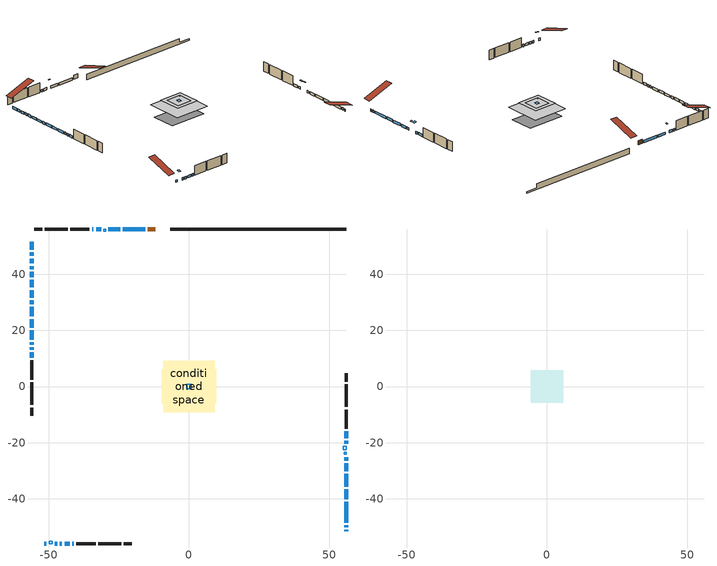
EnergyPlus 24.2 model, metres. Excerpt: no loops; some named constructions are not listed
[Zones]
conditioned space
 floor outside (Floor1 construction): -1.3,-1.3 -1.3,1.3 1.3,1.3 1.3,-1.3 z1.22
 floor outside (Floor2 construction): -0.84,-0.84 -0.84,0.84 0.84,0.84 0.84,-0.84 z1.22
 floor adiabatic (AdiabaticFloorConstruction): -9.15,-9.15 -9.15,9.15 9.15,9.15 9.15,-9.15 z3.66
 floor foundation (Slab1 construction): -9.63,-6.07 -9.63,6.07 9.63,6.07 9.63,-6.07 z-1.52
 wall outside (AdiabaticWallConstruction 1): -12.11,56.14 -14.73,56.14 z1.22:3.25
 wall outside (AdiabaticWallConstruction): 56.14,-51.61 56.14,-51.11 / -56.14,51.61 -56.14,48.8 / -56.14,47.87 -56.14,46.52 / -56.14,45.59 -56.14,43.87 / -56.14,42.94 -56.14,41.78 / 56.14,-50.18 56.14,-49.42 / 56.14,-48.49 56.14,-41.15 / 56.14,-40.22 56.14,-36.7 / 56.14,-35.77 56.14,-31.05 / 56.14,-30.12 56.14,-27.35 / -15.66,56.14 -23.57,56.14 / -24.5,56.14 -28.7,56.14 / -51.61,-56.14 -50.81,-56.14 / -56.14,40.85 -56.14,38.92 / -56.14,37.99 -56.14,35.32 / -56.14,34.39 -56.14,31.63 / -56.14,30.71 -56.14,29.4 / -56.14,28.48 -56.14,24.98 / 56.14,-26.42 56.14,-25.15 / -56.14,24.05 -56.14,21.01 / 56.14,-20.33 56.14,-19.33 / -47.88,-56.14 -47.02,-56.14 / -46.09,-56.14 -45.29,-56.14 / -56.14,20.08 -56.14,16.64 / -56.14,15.71 -56.14,14.85 / -56.14,13.92 -56.14,13.08 / -56.14,12.15 -56.14,10.22 / 56.14,-18.4 56.14,-15.96 / -31.31,56.14 -33.13,56.14 / -34.05,56.14 -34.56,56.14 / -44.36,-56.14 -42.46,-56.14 / -41.53,-56.14 -41.03,-56.14 z1.22:2.44
 wall outside (Wall1 construction): -35.48,56.14 -42.32,56.14 / -40.1,-56.14 -33.26,-56.14 / -56.14,9.3 -56.14,2.46 / 56.14,-15.04 56.14,-8.2 z1.22:6.1
 wall outside (Wall2 construction): -43.25,56.14 -51.35,56.14 / -32.33,-56.14 -24.23,-56.14 / -56.14,1.53 -56.14,-6.57 / 56.14,-7.27 56.14,0.83 z1.22:6.1
 wall outside (Wall3 construction): -52.28,56.14 -55.21,56.14 / -23.3,-56.14 -20.38,-56.14 / -56.14,-7.5 -56.14,-10.43 / 56.14,1.76 56.14,4.69 z1.22:6.1
 wall foundation (FoundationWall1 construction): -6.65,56.14,-1.52 -6.65,56.14,1.22 49.86,56.14,1.22 49.86,56.14,-0.67 56.14,56.14,-0.67 56.14,56.14,-1.52
 window (WindowConstruction): 56.14,-51.61 56.14,-51.11 z1.22:2.44
 window (WindowConstruction 8): -56.14,51.61 -56.14,48.8 z1.22:2.44
 window (WindowConstruction 9): -56.14,47.87 -56.14,46.52 z1.22:2.44
 window (WindowConstruction 10): -56.14,45.59 -56.14,43.87 z1.22:2.44
 window (WindowConstruction 11): -56.14,42.94 -56.14,41.78 z1.22:2.44
 window (WindowConstruction 24): 56.14,-50.18 56.14,-49.42 z1.22:2.44
 window (WindowConstruction 12): 56.14,-48.49 56.14,-41.15 z1.22:2.44
 window (WindowConstruction 13): 56.14,-40.22 56.14,-36.7 z1.22:2.44
 window (WindowConstruction 14): 56.14,-35.77 56.14,-31.05 z1.22:2.44
 window (WindowConstruction 1): 56.14,-30.12 56.14,-27.35 z1.22:2.44
 window (WindowConstruction 15): -15.66,56.14 -23.57,56.14 z1.22:2.44
 window (WindowConstruction 16): -24.5,56.14 -28.7,56.14 z1.22:2.44
 window (WindowConstruction 17): -51.61,-56.14 -50.81,-56.14 z1.22:2.44
 window (WindowConstruction 18): -56.14,40.85 -56.14,38.92 z1.22:2.44
 window (WindowConstruction 19): -56.14,37.99 -56.14,35.32 z1.22:2.44
 window (WindowConstruction 20): -56.14,34.39 -56.14,31.63 z1.22:2.44
 window (WindowConstruction 21): -56.14,30.71 -56.14,29.4 z1.22:2.44
 window (WindowConstruction 22): -56.14,28.48 -56.14,24.98 z1.22:2.44
 window (WindowConstruction 2): 56.14,-26.42 56.14,-25.15 z1.22:2.44
 window (WindowConstruction 23): -56.14,24.05 -56.14,21.01 z1.22:2.44
 window (WindowConstruction 25): 56.14,-20.33 56.14,-19.33 z1.22:2.44
 window (WindowConstruction 26): -47.88,-56.14 -47.02,-56.14 z1.22:2.44
 window (WindowConstruction 27): -46.09,-56.14 -45.29,-56.14 z1.22:2.44
 window (WindowConstruction 28): -56.14,20.08 -56.14,16.64 z1.22:2.44
 window (WindowConstruction 29): -56.14,15.71 -56.14,14.85 z1.22:2.44
 window (WindowConstruction 30): -56.14,13.92 -56.14,13.08 z1.22:2.44
 window (WindowConstruction 31): -56.14,12.15 -56.14,10.23 z1.22:2.44
 window (WindowConstruction 3): 56.14,-18.4 56.14,-15.96 z1.22:2.44
 window (WindowConstruction 4): -31.32,56.14 -33.12,56.14 z1.22:2.44
 window (WindowConstruction 5): -34.05,56.14 -34.55,56.14 z1.22:2.44
 window (WindowConstruction 6): -44.36,-56.14 -42.46,-56.14 z1.22:2.44
 window (WindowConstruction 7): -41.53,-56.14 -41.03,-56.14 z1.22:2.44
 door (Door): -12.11,56.14 -14.73,56.14 z1.22:3.25
 ceiling adiabatic (AdiabaticFloorConstruction): 9.15,-9.15 9.15,9.15 -9.15,9.15 -9.15,-9.15 z3.66
 roof outside (Roof3 construction): -3.19,3.19 -3.19,-3.19 3.19,-3.19 3.19,3.19 z6.1
 roof outside (AdiabaticRoofConstruction): -48.81,-56.14,6.1 -48.81,-55.11,6.44 -49.89,-55.11,6.44 -49.89,-56.14,6.1; -30.39,56.14,6.1 -30.39,55.41,6.34 -29.62,55.41,6.34 -29.62,56.14,6.1; 56.14,-23.46,6.1 55.41,-23.46,6.34 55.41,-24.22,6.34 56.14,-24.22,6.1; 56.14,-21.26,6.1 54.93,-21.26,6.5 54.93,-22.53,6.5 56.14,-22.53,6.1; 0.76,-0.76 0.76,0.76 -0.76,0.76 -0.76,-0.76 z6.1
 skylight (SkylightConstruction): -48.81,-56.14,6.1 -48.81,-55.11,6.44 -49.88,-55.11,6.44 -49.88,-56.14,6.1
 skylight (SkylightConstruction 1): -30.39,56.14,6.1 -30.39,55.41,6.34 -29.62,55.41,6.34 -29.62,56.14,6.1
 skylight (SkylightConstruction 2): 56.14,-23.46,6.1 55.41,-23.46,6.34 55.41,-24.22,6.34 56.14,-24.22,6.1
 skylight (SkylightConstruction 3): 56.14,-21.26,6.1 54.93,-21.26,6.5 54.93,-22.53,6.5 56.14,-22.53,6.1
 skylight (SkylightConstruction 4): 0.76,-0.76 0.76,0.76 -0.76,0.76 -0.76,-0.76 z6.1
attic - vented
 floor to conditioned space (Floor3 construction Reversed): -3.84,-3.84 -3.84,3.84 3.84,3.84 3.84,-3.84 z6.1
 floor to conditioned space (Floor4 construction Reversed): -5.86,-5.86 -5.86,5.86 5.86,5.86 5.86,-5.86 z6.1
 roof outside (Roof1 construction): -11.18,56.14,6.1 -11.18,42.48,10.65 -7.58,42.48,10.65 -7.58,56.14,6.1; -52.54,-56.14,6.1 -52.54,-42.48,10.65 -56.14,-42.48,10.65 -56.14,-56.14,6.1; -56.14,52.54,6.1 -42.48,52.54,10.65 -42.48,56.14,10.65 -56.14,56.14,6.1; 56.14,-52.54,6.1 42.48,-52.54,10.65 42.48,-56.14,10.65 56.14,-56.14,6.1
[Construction]
Floor3 construction: ceiling loosefill ins, ceiling stud and cavity, gypsum board
Floor4 construction: ceiling loosefill ins, ceiling stud and cavity 1, gypsum board
[EnergyManagementSystem:Program]
component_loads_program: Set loads_htg_walls = 0; Set loads_htg_rim_joists = 0; Set loads_htg_foundation_walls = 0; Set loads_htg_floors = 0; Set loads_htg_slabs = 0; Set loads_htg_ceilings = 0; Set loads_htg_roofs = 0; Set loads_htg_windows_conduction = 0; Set loads_htg_windows_solar = 0; Set loads_htg_doors = 0; Set loads_htg_skylights_conduction = 0; Set loads_htg_skylights_solar = 0; Set loads_htg_internal_mass = 0; Set loads_htg_intgains = 0; Set loads_htg_lighting = 0; Set loads_htg_infil = 0; Set loads_htg_mechvent = 0; Set loads_htg_natvent = 0; Set loads_htg_whf = 0; Set loads_htg_ducts = 0; Set loads_clg_walls = 0; Set loads_clg_rim_joists = 0; Set loads_clg_foundation_walls = 0; Set loads_clg_floors = 0; Set loads_clg_slabs = 0; Set loads_clg_ceilings = 0; Set loads_clg_roofs = 0; Set loads_clg_windows_conduction = 0; Set loads_clg_windows_solar = 0; Set loads_clg_doors = 0; Set loads_clg_skylights_conduction = 0; Set loads_clg_skylights_solar = 0; Set loads_clg_internal_mass = 0; Set loads_clg_intgains = 0; Set loads_clg_lighting = 0; Set loads_clg_infil = 0; Set loads_clg_mechvent = 0; Set loads_clg_natvent = 0; Set loads_clg_whf = 0; Set loads_clg_ducts = 0; Set hr_walls = 0; Set hr_walls = hr_walls + s_conv_9 + s_ig_9 + s_sol_9 + s_lgt_9 + s_surf_9; Set hr_walls = hr_walls + s_conv_10 + s_ig_10 + s_sol_10 + s_lgt_10 + s_surf_10; Set hr_walls = hr_walls + s_conv_11 + s_ig_11 + s_sol_11 + s_lgt_11 + s_surf_11; Set hr_walls = hr_walls + s_conv_12 + s_ig_12 + s_sol_12 + s_lgt_12 + s_surf_12; Set hr_walls = hr_walls + s_conv_13 + s_ig_13 + s_sol_13 + s_lgt_13 + s_surf_13; Set hr_walls = hr_walls + s_conv_14 + s_ig_14 + s_sol_14 + s_lgt_14 + s_surf_14; Set hr_walls = hr_walls + s_conv_15 + s_ig_15 + s_sol_15 + s_lgt_15 + s_surf_15; Set hr_walls = hr_walls + s_conv_16 + s_ig_16 + s_sol_16 + s_lgt_16 + s_surf_16; Set hr_walls = hr_walls + s_conv_17 + s_ig_17 + s_sol_17 + s_lgt_17 + s_surf_17; Set hr_walls = hr_walls + s_conv_18 + s_ig_18 + s_sol_18 + s_lgt_18 + s_surf_18; Set hr_walls = hr_walls + s_conv_19 + s_ig_19 + s_sol_19 + s_lgt_19 + s_surf_19; Set hr_walls = hr_walls + s_conv_20 + s_ig_20 + s_sol_20 + s_lgt_20 + s_surf_20; Set hr_rim_joists = 0; Set hr_foundation_walls = 0; Set hr_foundation_walls = hr_foundation_walls + s_conv_4 + s_ig_4 + s_sol_4 + s_lgt_4 + s_surf_4; Set hr_floors = 0; Set hr_floors = hr_floors + s_conv + s_ig + s_sol + s_lgt + s_surf; Set hr_floors = hr_floors + s_conv_1 + s_ig_1 + s_sol_1 + s_lgt_1 + s_surf_1; Set hr_slabs = 0; Set hr_slabs = hr_slabs + s_conv_8 + s_ig_8 + s_sol_8 + s_lgt_8 + s_surf_8; Set hr_ceilings = 0; Set hr_ceilings = hr_ceilings + s_conv_2 + s_ig_2 + s_sol_2 + s_lgt_2 + s_surf_2; Set hr_ceilings = hr_ceilings + s_conv_3 + s_ig_3 + s_sol_3 + s_lgt_3 + s_surf_3; Set hr_roofs = 0; Set hr_roofs = hr_roofs + s_conv_7 + s_ig_7 + s_sol_7 + s_lgt_7 + s_surf_7; Set hr_windows_conduction = 0; Set hr_windows_conduction = hr_windows_conduction + ss_conv_1; Set hr_windows_conduction = hr_windows_conduction + ss_ig_1; Set hr_windows_conduction = hr_windows_conduction + ss_surf_1; Set hr_windows_conduction = hr_windows_conduction + ss_conv_2; Set hr_windows_conduction = hr_windows_conduction + ss_ig_2; Set hr_windows_conduction = hr_windows_conduction + ss_surf_2; Set hr_windows_conduction = hr_windows_conduction + ss_conv_3; Set hr_windows_conduction = hr_windows_conduction + ss_ig_3; Set hr_windows_conduction = hr_windows_conduction + ss_surf_3; Set hr_windows_conduction = hr_windows_conduction + ss_conv_4; Set hr_windows_conduction = hr_windows_conduction + ss_ig_4; Set hr_windows_conduction = hr_windows_conduction + ss_surf_4; Set hr_windows_conduction = hr_windows_conduction + ss_conv_5; Set hr_windows_conduction = hr_windows_conduction + ss_ig_5; Set hr_windows_conduction = hr_windows_conduction + ss_surf_5; Set hr_windows_conduction = hr_windows_conduction + ss_conv_6; Set hr_windows_conduction = hr_windows_conduction + ss_ig_6; Set hr_windows_conduction = hr_windows_conduction + ss_surf_6; Set hr_windows_conduction = hr_windows_conduction + ss_conv_7; Set hr_windows_conduction = hr_windows_conduction + ss_ig_7; Set hr_windows_conduction = hr_windows_conduction + ss_surf_7; Set hr_windows_conduction = hr_windows_conduction + ss_conv_8; Set hr_windows_conduction = hr_windows_conduction + ss_ig_8; Set hr_windows_conduction = hr_windows_conduction + ss_surf_8; Set hr_windows_conduction = hr_windows_conduction + ss_conv_9; Set hr_windows_conduction = hr_windows_conduction + ss_ig_9; Set hr_windows_conduction = hr_windows_conduction + ss_surf_9; Set hr_windows_conduction = hr_windows_conduction + ss_conv_10; Set hr_windows_conduction = hr_windows_conduction + ss_ig_10; Set hr_windows_conduction = hr_windows_conduction + ss_surf_10; Set hr_windows_conduction = hr_windows_conduction + ss_conv_11; Set hr_windows_conduction = hr_windows_conduction + ss_ig_11; Set hr_windows_conduction = hr_windows_conduction + ss_surf_11; Set hr_windows_conduction = hr_windows_conduction + ss_conv_12; Set hr_windows_conduction = hr_windows_conduction + ss_ig_12; Set hr_windows_conduction = hr_windows_conduction + ss_surf_12; Set hr_windows_conduction = hr_windows_conduction + ss_conv_13; Set hr_windows_conduction = hr_windows_conduction + ss_ig_13; Set hr_windows_conduction = hr_windows_conduction + ss_surf_13; Set hr_windows_conduction = hr_windows_conduction + ss_conv_14; Set hr_windows_conduction = hr_windows_conduction + ss_ig_14; Set hr_windows_conduction = hr_windows_conduction + ss_surf_14; Set hr_windows_conduction = hr_windows_conduction + ss_conv_15; Set hr_windows_conduction = hr_windows_conduction + ss_ig_15; Set hr_windows_conduction = hr_windows_conduction + ss_surf_15; Set hr_windows_conduction = hr_windows_conduction + ss_conv_16; Set hr_windows_conduction = hr_windows_conduction + ss_ig_16; Set hr_windows_conduction = hr_windows_conduction + ss_surf_16; Set hr_windows_conduction = hr_windows_conduction + ss_conv_17; Set hr_windows_conduction = hr_windows_conduction + ss_ig_17; Set hr_windows_conduction = hr_windows_conduction + ss_surf_17; Set hr_windows_conduction = hr_windows_conduction + ss_conv_18; Set hr_windows_conduction = hr_windows_conduction + ss_ig_18; Set hr_windows_conduction = hr_windows_conduction + ss_surf_18; Set hr_windows_conduction = hr_windows_conduction + ss_conv_19; Set hr_windows_conduction = hr_windows_conduction + ss_ig_19; Set hr_windows_conduction = hr_windows_conduction + ss_surf_19; Set hr_windows_conduction = hr_windows_conduction + ss_conv_20; Set hr_windows_conduction = hr_windows_conduction + ss_ig_20; Set hr_windows_conduction = hr_windows_conduction + ss_surf_20; Set hr_windows_conduction = hr_windows_conduction + ss_conv_26; Set hr_windows_conduction = hr_windows_conduction + ss_ig_26; Set hr_windows_conduction = hr_windows_conduction + ss_surf_26; Set hr_windows_conduction = hr_windows_conduction + ss_conv_27; Set hr_windows_conduction = hr_windows_conduction + ss_ig_27; Set hr_windows_conduction = hr_windows_conduction + ss_surf_27; Set hr_windows_conduction = hr_windows_conduction + ss_conv_28; Set hr_windows_conduction = hr_windows_conduction + ss_ig_28; Set hr_windows_conduction = hr_windows_conduction + ss_surf_28; Set hr_windows_conduction = hr_windows_conduction + ss_conv_29; Set hr_windows_conduction = hr_windows_conduction + ss_ig_29; Set hr_windows_conduction = hr_windows_conduction + ss_surf_29; Set hr_windows_conduction = hr_windows_conduction + ss_conv_30; Set hr_windows_conduction = hr_windows_conduction + ss_ig_30; Set hr_windows_conduction = hr_windows_conduction + ss_surf_30; Set hr_windows_conduction = hr_windows_conduction + ss_conv_31; Set hr_windows_conduction = hr_windows_conduction + ss_ig_31; Set hr_windows_conduction = hr_windows_conduction + ss_surf_31; Set hr_windows_conduction = hr_windows_conduction + ss_conv_32; Set hr_windows_conduction = hr_windows_conduction + ss_ig_32; Set hr_windows_conduction = hr_windows_conduction + ss_surf_32; Set hr_windows_conduction = hr_windows_conduction + ss_conv_33; Set hr_windows_conduction = hr_windows_conduction + ss_ig_33; Set hr_windows_conduction = hr_windows_conduction + ss_surf_33; Set hr_windows_conduction = hr_windows_conduction + ss_conv_34; Set hr_windows_conduction = hr_windows_conduction + ss_ig_34; Set hr_windows_conduction = hr_windows_conduction + ss_surf_34; Set hr_windows_conduction = hr_windows_conduction + ss_conv_35; Set hr_windows_conduction = hr_windows_conduction + ss_ig_35; Set hr_windows_conduction = hr_windows_conduction + ss_surf_35; Set hr_windows_conduction = hr_windows_conduction + ss_conv_36; Set hr_windows_conduction = hr_windows_conduction + ss_ig_36; Set hr_windows_conduction = hr_windows_conduction + ss_surf_36; Set hr_windows_conduction = hr_windows_conduction + ss_conv_37; Set hr_windows_conduction = hr_windows_conduction + ss_ig_37; Set hr_windows_conduction = hr_windows_conduction + ss_surf_37; Set hr_windows_solar = 0; Set hr_windows_solar = hr_windows_solar - ss_trans_in * ZoneTimestep * 3600 + ss_back_out * ZoneTimestep * 3600 + ss_trans_out * ZoneTimestep * 3600; Set hr_windows_solar = hr_windows_solar - ss_trans_in_1 * ZoneTimestep * 3600 + ss_back_out_1 * ZoneTimestep * 3600 + ss_trans_out_1 * ZoneTimestep * 3600; Set hr_windows_solar = hr_windows_solar - ss_trans_in_2 * ZoneTimestep * 3600 + ss_back_out_2 * ZoneTimestep * 3600 + ss_trans_out_2 * ZoneTimestep * 3600; Set hr_windows_solar = hr_windows_solar - ss_trans_in_3 * ZoneTimestep * 3600 + ss_back_out_3 * ZoneTimestep * 3600 + ss_trans_out_3 * ZoneTimestep * 3600; Set hr_windows_solar = hr_windows_solar - ss_trans_in_4 * ZoneTimestep * 3600 + ss_back_out_4 * ZoneTimestep * 3600 + ss_trans_out_4 * ZoneTimestep * 3600; Set hr_windows_solar = hr_windows_solar - ss_trans_in_5 * ZoneTimestep * 3600 + ss_back_out_5 * ZoneTimestep * 3600 + ss_trans_out_5 * ZoneTimestep * 3600; Set hr_windows_solar = hr_windows_solar - ss_trans_in_6 * ZoneTimestep * 3600 + ss_back_out_6 * ZoneTimestep * 3600 + ss_trans_out_6 * ZoneTimestep * 3600; Set hr_windows_solar = hr_windows_solar - ss_trans_in_7 * ZoneTimestep * 3600 + ss_back_out_7 * ZoneTimestep * 3600 + ss_trans_out_7 * ZoneTimestep * 3600; Set hr_windows_solar = hr_windows_solar - ss_trans_in_8 * ZoneTimestep * 3600 + ss_back_out_8 * ZoneTimestep * 3600 + ss_trans_out_8 * ZoneTimestep * 3600; Set hr_windows_solar = hr_windows_solar - ss_trans_in_9 * ZoneTimestep * 3600 + ss_back_out_9 * ZoneTimestep * 3600 + ss_trans_out_9 * ZoneTimestep * 3600; Set hr_windows_solar = hr_windows_solar - ss_trans_in_10 * ZoneTimestep * 3600 + ss_back_out_10 * ZoneTimestep * 3600 + ss_trans_out_10 * ZoneTimestep * 3600; Set hr_windows_solar = hr_windows_solar - ss_trans_in_11 * ZoneTimestep * 3600 + ss_back_out_11 * ZoneTimestep * 3600 + ss_trans_out_11 * ZoneTimestep * 3600; Set hr_windows_solar = hr_windows_solar - ss_trans_in_12 * ZoneTimestep * 3600 + ss_back_out_12 * ZoneTimestep * 3600 + ss_trans_out_12 * ZoneTimestep * 3600; Set hr_windows_solar = hr_windows_solar - ss_trans_in_13 * ZoneTimestep * 3600 + ss_back_out_13 * ZoneTimestep * 3600 + ss_trans_out_13 * ZoneTimestep * 3600; Set hr_windows_solar = hr_windows_solar - ss_trans_in_14 * ZoneTimestep * 3600 + ss_back_out_14 * ZoneTimestep * 3600 + ss_trans_out_14 * ZoneTimestep * 3600; Set hr_windows_solar = hr_windows_solar - ss_trans_in_15 * ZoneTimestep * 3600 + ss_back_out_15 * ZoneTimestep * 3600 + ss_trans_out_15 * ZoneTimestep * 3600; Set hr_windows_solar = hr_windows_solar - ss_trans_in_16 * ZoneTimestep * 3600 + ss_back_out_16 * ZoneTimestep * 3600 + ss_trans_out_16 * ZoneTimestep * 3600; Set hr_windows_solar = hr_windows_solar - ss_trans_in_17 * ZoneTimestep * 3600 + ss_back_out_17 * ZoneTimestep * 3600 + ss_trans_out_17 * ZoneTimestep * 3600; Set hr_windows_solar = hr_windows_solar - ss_trans_in_18 * ZoneTimestep * 3600 + ss_back_out_18 * ZoneTimestep * 3600 + ss_trans_out_18 * ZoneTimestep * 3600; Set hr_windows_solar = hr_windows_solar - ss_trans_in_19 * ZoneTimestep * 3600 + ss_back_out_19 * ZoneTimestep * 3600 + ss_trans_out_19 * ZoneTimestep * 3600; Set hr_windows_solar = hr_windows_solar - ss_trans_in_25 * ZoneTimestep * 3600 + ss_back_out_25 * ZoneTimestep * 3600 + ss_trans_out_25 * ZoneTimestep * 3600; Set hr_windows_solar = hr_windows_solar - ss_trans_in_26 * ZoneTimestep * 3600 + ss_back_out_26 * ZoneTimestep * 3600 + ss_trans_out_26 * ZoneTimestep * 3600; Set hr_windows_solar = hr_windows_solar - ss_trans_in_27 * ZoneTimestep * 3600 + ss_back_out_27 * ZoneTimestep * 3600 + ss_trans_out_27 * ZoneTimestep * 3600; Set hr_windows_solar = hr_windows_solar - ss_trans_in_28 * ZoneTimestep * 3600 + ss_back_out_28 * ZoneTimestep * 3600 + ss_trans_out_28 * ZoneTimestep * 3600; Set hr_windows_solar = hr_windows_solar - ss_trans_in_29 * ZoneTimestep * 3600 + ss_back_out_29 * ZoneTimestep * 3600 + ss_trans_out_29 * ZoneTimestep * 3600; Set hr_windows_solar = hr_windows_solar - ss_trans_in_30 * ZoneTimestep * 3600 + ss_back_out_30 * ZoneTimestep * 3600 + ss_trans_out_30 * ZoneTimestep * 3600; Set hr_windows_solar = hr_windows_solar - ss_trans_in_31 * ZoneTimestep * 3600 + ss_back_out_31 * ZoneTimestep * 3600 + ss_trans_out_31 * ZoneTimestep * 3600; Set hr_windows_solar = hr_windows_solar - ss_trans_in_32 * ZoneTimestep * 3600 + ss_back_out_32 * ZoneTimestep * 3600 + ss_trans_out_32 * ZoneTimestep * 3600; Set hr_windows_solar = hr_windows_solar - ss_trans_in_33 * ZoneTimestep * 3600 + ss_back_out_33 * ZoneTimestep * 3600 + ss_trans_out_33 * ZoneTimestep * 3600; Set hr_windows_solar = hr_windows_solar - ss_trans_in_34 * ZoneTimestep * 3600 + ss_back_out_34 * ZoneTimestep * 3600 + ss_trans_out_34 * ZoneTimestep * 3600; Set hr_windows_solar = hr_windows_solar - ss_trans_in_35 * ZoneTimestep * 3600 + ss_back_out_35 * ZoneTimestep * 3600 + ss_trans_out_35 * ZoneTimestep * 3600; Set hr_windows_solar = hr_windows_solar - ss_trans_in_36 * ZoneTimestep * 3600 + ss_back_out_36 * ZoneTimestep * 3600 + ss_trans_out_36 * ZoneTimestep * 3600; Set hr_doors = 0; Set hr_doors = hr_doors + ss_sol; Set hr_doors = hr_doors + ss_lgt; Set hr_doors = hr_doors + ss_conv; Set hr_doors = hr_doors + ss_ig; Set hr_doors = hr_doors + ss_surf; Set hr_skylights_conduction = 0; Set hr_skylights_conduction = hr_skylights_conduction + ss_conv_21; Set hr_skylights_conduction = hr_skylights_conduction + ss_ig_21; Set hr_skylights_conduction = hr_skylights_conduction + ss_surf_21; Set hr_skylights_conduction = hr_skylights_conduction + ss_conv_22; Set hr_skylights_conduction = hr_skylights_conduction + ss_ig_22; Set hr_skylights_conduction = hr_skylights_conduction + ss_surf_22; Set hr_skylights_conduction = hr_skylights_conduction + ss_conv_23; Set hr_skylights_conduction = hr_skylights_conduction + ss_ig_23; Set hr_skylights_conduction = hr_skylights_conduction + ss_surf_23; Set hr_skylights_conduction = hr_skylights_conduction + ss_conv_24; Set hr_skylights_conduction = hr_skylights_conduction + ss_ig_24; Set hr_skylights_conduction = hr_skylights_conduction + ss_surf_24; Set hr_skylights_conduction = hr_skylights_conduction + ss_conv_25; Set hr_skylights_conduction = hr_skylights_conduction + ss_ig_25; Set hr_skylights_conduction = hr_skylights_conduction + ss_surf_25; Set hr_skylights_solar = 0; Set hr_skylights_solar = hr_skylights_solar - ss_trans_in_20 * ZoneTimestep * 3600 + ss_back_out_20 * ZoneTimestep * 3600 + ss_trans_out_20 * ZoneTimestep * 3600; Set hr_skylights_solar = hr_skylights_solar - ss_trans_in_21 * ZoneTimestep * 3600 + ss_back_out_21 * ZoneTimestep * 3600 + ss_trans_out_21 * ZoneTimestep * 3600; Set hr_skylights_solar = hr_skylights_solar - ss_trans_in_22 * ZoneTimestep * 3600 + ss_back_out_22 * ZoneTimestep * 3600 + ss_trans_out_22 * ZoneTimestep * 3600; Set hr_skylights_solar = hr_skylights_solar - ss_trans_in_23 * ZoneTimestep * 3600 + ss_back_out_23 * ZoneTimestep * 3600 + ss_trans_out_23 * ZoneTimestep * 3600; Set hr_skylights_solar = hr_skylights_solar - ss_trans_in_24 * ZoneTimestep * 3600 + ss_back_out_24 * ZoneTimestep * 3600 + ss_trans_out_24 * ZoneTimestep * 3600; Set hr_internal_mass = 0; Set hr_internal_mass = hr_internal_mass + s_conv_5 + s_ig_5 + s_sol_5 + s_lgt_5 + s_surf_5; Set hr_internal_mass = hr_internal_mass + s_conv_6 + s_ig_6 + s_sol_6 + s_lgt_6 + s_surf_6; Set hr_internal_mass = hr_internal_mass + im_conv + im_ig + im_sol + im_lgt + im_surf; Set hr_internal_mass = hr_internal_mass + im_conv_1 + im_ig_1 + im_sol_1 + im_lgt_1 + im_surf_1; Set hr_intgains = 0; Set hr_intgains = hr_intgains - ig_ee_conv - ig_ee_rad - ig_ee_conv_1 - ig_ee_rad_1 - ig_ee_conv_2 - ig_ee_rad_2 - ig_ee_conv_3 - ig_ee_rad_3 - ig_ee_conv_4 - ig_ee_rad_4 - ig_ee_conv_5 - ig_ee_rad_5 - ig_ee_conv_6 - ig_ee_rad_6 - ig_oe_conv - ig_oe_rad - ig_oe_conv_1 - ig_oe_rad_1 - ig_oe_conv_2 - ig_oe_rad_2 - ig_oe_conv_3 - ig_oe_rad_3 - ig_oe_conv_4 - ig_oe_rad_4 - ig_ppl_conv - ig_ppl_rad; Set hr_lighting = 0; Set hr_lighting = hr_lighting - ig_lgt_conv - ig_lgt_rad - ig_lgt_vis; Set hr_infil = 0; Set hr_infil = hr_infil - airflow_gain + airflow_loss; Set hr_natvent = 0; Set hr_natvent = hr_natvent - airflow_gain_1 + airflow_loss_1; Set hr_whf = 0; Set hr_whf = hr_whf - airflow_gain_2 + airflow_loss_2; Set hr_mechvent = 0; Set hr_mechvent = hr_mechvent - mv_conv - mv_rad - mv_conv_1 - mv_rad_1 - mv_conv_2 - mv_rad_2 - mv_conv_3 - mv_rad_3 - mv_conv_4 - mv_rad_4 - mv_conv_5 - mv_rad_5 - mv_conv_6 - mv_rad_6; Set hr_ducts = 0; Set hr_intgains = hr_intgains + dhw_loss * (0.64*(1-dhw_rtf) + 1.0*dhw_rtf); Set htg_mode = 0; Set clg_mode = 0; If (htg_load_cond > 0); Set htg_mode = 1.0; ElseIf (clg_load_cond > 0); Set clg_mode = 0.0; Else; Set htg_season = 0; Set clg_season = 0; If ((DayOfYear >= 1) && (DayOfYear <= 365)); Set clg_season = 1; EndIf; If ((DayOfYear >= 1) && (DayOfYear <= 365)); Set htg_season = 1; EndIf; If ((airflow_gain_1 <> 0) || (airflow_loss_1 <> 0)) && (clg_season == 1); Set clg_mode = 0.0; ElseIf ((airflow_gain_2 <> 0) || (airflow_loss_2 <> 0)) && (clg_season == 1); Set clg_mode = 0.0; Else; Set Tmid_setpoint = (htg_sp_s_1 + clg_sp_s_1) / 2; If (tin_s_1 > Tmid_setpoint) && (clg_season == 1); Set clg_mode = 0.0; ElseIf (tin_s_1 < Tmid_setpoint) && (htg_season == 1); Set htg_mode = 1.0; EndIf; EndIf; EndIf; Set loads_htg_walls = loads_htg_walls + (hr_walls * htg_mode * 1); Set loads_htg_rim_joists = loads_htg_rim_joists + (hr_rim_joists * htg_mode * 1); Set loads_htg_foundation_walls = loads_htg_foundation_walls + (hr_foundation_walls * htg_mode * 1); Set loads_htg_floors = loads_htg_floors + (hr_floors * htg_mode * 1); Set loads_htg_slabs = loads_htg_slabs + (hr_slabs * htg_mode * 1); Set loads_htg_ceilings = loads_htg_ceilings + (hr_ceilings * htg_mode * 1); Set loads_htg_roofs = loads_htg_roofs + (hr_roofs * htg_mode * 1); Set loads_htg_windows_conduction = loads_htg_windows_conduction + (hr_windows_conduction * htg_mode * 1); Set loads_htg_windows_solar = loads_htg_windows_solar + (hr_windows_solar * htg_mode * 1); Set loads_htg_doors = loads_htg_doors + (hr_doors * htg_mode * 1); Set loads_htg_skylights_conduction = loads_htg_skylights_conduction + (hr_skylights_conduction * htg_mode * 1); Set loads_htg_skylights_solar = loads_htg_skylights_solar + (hr_skylights_solar * htg_mode * 1); Set loads_htg_internal_mass = loads_htg_internal_mass + (hr_internal_mass * htg_mode * 1); Set loads_htg_intgains = loads_htg_intgains + (hr_intgains * htg_mode * 1); Set loads_htg_lighting = loads_htg_lighting + (hr_lighting * htg_mode * 1); Set loads_htg_infil = loads_htg_infil + (hr_infil * htg_mode * 1); Set loads_htg_mechvent = loads_htg_mechvent + (hr_mechvent * htg_mode * 1); Set loads_htg_natvent = loads_htg_natvent + (hr_natvent * htg_mode * 1); Set loads_htg_whf = loads_htg_whf + (hr_whf * htg_mode * 1); Set loads_htg_ducts = loads_htg_ducts + (hr_ducts * htg_mode * 1); Set loads_clg_walls = loads_clg_walls + (-hr_walls * clg_mode * 1); Set loads_clg_rim_joists = loads_clg_rim_joists + (-hr_rim_joists * clg_mode * 1); Set loads_clg_foundation_walls = loads_clg_foundation_walls + (-hr_foundation_walls * clg_mode * 1); Set loads_clg_floors = loads_clg_floors + (-hr_floors * clg_mode * 1); Set loads_clg_slabs = loads_clg_slabs + (-hr_slabs * clg_mode * 1); Set loads_clg_ceilings = loads_clg_ceilings + (-hr_ceilings * clg_mode * 1); Set loads_clg_roofs = loads_clg_roofs + (-hr_roofs * clg_mode * 1); Set loads_clg_windows_conduction = loads_clg_windows_conduction + (-hr_windows_conduction * clg_mode * 1); Set loads_clg_windows_solar = loads_clg_windows_solar + (-hr_windows_solar * clg_mode * 1); Set loads_clg_doors = loads_clg_doors + (-hr_doors * clg_mode * 1); Set loads_clg_skylights_conduction = loads_clg_skylights_conduction + (-hr_skylights_conduction * clg_mode * 1); Set loads_clg_skylights_solar = loads_clg_skylights_solar + (-hr_skylights_solar * clg_mode * 1); Set loads_clg_internal_mass = loads_clg_internal_mass + (-hr_internal_mass * clg_mode * 1); Set loads_clg_intgains = loads_clg_intgains + (-hr_intgains * clg_mode * 1); Set loads_clg_lighting = loads_clg_lighting + (-hr_lighting * clg_mode * 1); Set loads_clg_infil = loads_clg_infil + (-hr_infil * clg_mode * 1); Set loads_clg_mechvent = loads_clg_mechvent + (-hr_mechvent * clg_mode * 1); Set loads_clg_natvent = loads_clg_natvent + (-hr_natvent * clg_mode * 1); Set loads_clg_whf = loads_clg_whf + (-hr_whf * clg_mode * 1); Set loads_clg_ducts = loads_clg_ducts + (-hr_ducts * clg_mode * 1)
[EnergyManagementSystem:ProgramCallingManager]
fridge_schedule_program_calling_manager: BeginZoneTimestepAfterInitHeatBalance; fridge_schedule_program
infil_program_calling_manager: BeginZoneTimestepAfterInitHeatBalance; infil_program
natural_vent_program_calling_manager: BeginZoneTimestepAfterInitHeatBalance; natural_vent_program
total_airflows_program_calling_manager: EndOfZoneTimestepAfterZoneReporting; total_airflows_program
total_loads_program_calling_manager: EndOfZoneTimestepAfterZoneReporting; total_loads_program
unit_heater_supply_fan_1_disaggregate_program_calling_manager: EndOfSystemTimestepBeforeHVACReporting; unit_heater_supply_fan_1_disaggregate_program
unit_heater_supply_fan_disaggregate_program_calling_manager: EndOfSystemTimestepBeforeHVACReporting; unit_heater_supply_fan_disaggregate_program
unmet_hours_program_calling_manager: EndOfZoneTimestepBeforeZoneReporting; unmet_hours_program
water_heater_EC_adj_ProgramManager: EndOfSystemTimestepBeforeHVACReporting; water_heater_EC_adj
[EnergyManagementSystem:OutputVariable] Type of Data in Variable=Summed
Name | EMS Variable | Update Frequency | EMS Program or Subroutine | Units
boiler hydronic pump disaggregate htg primary | boiler_hydronic_pump_primary_htg | SystemTimestep | boiler_hydronic_pump_disaggregate_program | J
unit heater supply fan 1 disaggregate htg primary | unit_heater_supply_fan_1_primary_htg | SystemTimestep | unit_heater_supply_fan_1_disaggregate_program | J
unit heater supply fan disaggregate htg primary | unit_heater_supply_fan_primary_htg | SystemTimestep | unit_heater_supply_fan_disaggregate_program | J
loads_htg_tot_peakload_outvar; loads_htg_tot_annual_outvar; Energy Management System Output Variable 1; Energy Management System Output Variable 45 | loads_htg_tot | ZoneTimestep | total_loads_program | J
loads_clg_tot_peakload_outvar; loads_clg_tot_annual_outvar; Energy Management System Output Variable 2; Energy Management System Output Variable 46 | loads_clg_tot | ZoneTimestep | total_loads_program | J
htg_unmet_hours_annual_outvar; Energy Management System Output Variable 3 | htg_unmet_hours | ZoneTimestep | unmet_hours_program | hr
clg_unmet_hours_annual_outvar; Energy Management System Output Variable 4 | clg_unmet_hours | ZoneTimestep | unmet_hours_program | hr
loads_htg_roofs_annual_outvar; Energy Management System Output Variable 5 | loads_htg_roofs | ZoneTimestep | component_loads_program | J
loads_htg_ceilings_annual_outvar; Energy Management System Output Variable 6 | loads_htg_ceilings | ZoneTimestep | component_loads_program | J
loads_htg_walls_annual_outvar; Energy Management System Output Variable 7 | loads_htg_walls | ZoneTimestep | component_loads_program | J
loads_htg_rim_joists_annual_outvar; Energy Management System Output Variable 8 | loads_htg_rim_joists | ZoneTimestep | component_loads_program | J
loads_htg_foundation_walls_annual_outvar; Energy Management System Output Variable 9 | loads_htg_foundation_walls | ZoneTimestep | component_loads_program | J
loads_htg_doors_annual_outvar; Energy Management System Output Variable 10 | loads_htg_doors | ZoneTimestep | component_loads_program | J
loads_htg_windows_conduction_annual_outvar; Energy Management System Output Variable 11 | loads_htg_windows_conduction | ZoneTimestep | component_loads_program | J
loads_htg_windows_solar_annual_outvar; Energy Management System Output Variable 12 | loads_htg_windows_solar | ZoneTimestep | component_loads_program | J
loads_htg_skylights_conduction_annual_outvar; Energy Management System Output Variable 13 | loads_htg_skylights_conduction | ZoneTimestep | component_loads_program | J
loads_htg_skylights_solar_annual_outvar; Energy Management System Output Variable 14 | loads_htg_skylights_solar | ZoneTimestep | component_loads_program | J
loads_htg_floors_annual_outvar; Energy Management System Output Variable 15 | loads_htg_floors | ZoneTimestep | component_loads_program | J
loads_htg_slabs_annual_outvar; Energy Management System Output Variable 16 | loads_htg_slabs | ZoneTimestep | component_loads_program | J
loads_htg_internal_mass_annual_outvar; Energy Management System Output Variable 17 | loads_htg_internal_mass | ZoneTimestep | component_loads_program | J
loads_htg_infil_annual_outvar; Energy Management System Output Variable 18 | loads_htg_infil | ZoneTimestep | component_loads_program | J
loads_htg_natvent_annual_outvar; Energy Management System Output Variable 19 | loads_htg_natvent | ZoneTimestep | component_loads_program | J
loads_htg_mechvent_annual_outvar; Energy Management System Output Variable 20 | loads_htg_mechvent | ZoneTimestep | component_loads_program | J
loads_htg_whf_annual_outvar; Energy Management System Output Variable 21 | loads_htg_whf | ZoneTimestep | component_loads_program | J
loads_htg_ducts_annual_outvar; Energy Management System Output Variable 22 | loads_htg_ducts | ZoneTimestep | component_loads_program | J
loads_htg_intgains_annual_outvar; Energy Management System Output Variable 23 | loads_htg_intgains | ZoneTimestep | component_loads_program | J
loads_htg_lighting_annual_outvar; Energy Management System Output Variable 24 | loads_htg_lighting | ZoneTimestep | component_loads_program | J
loads_clg_roofs_annual_outvar; Energy Management System Output Variable 25 | loads_clg_roofs | ZoneTimestep | component_loads_program | J
loads_clg_ceilings_annual_outvar; Energy Management System Output Variable 26 | loads_clg_ceilings | ZoneTimestep | component_loads_program | J
loads_clg_walls_annual_outvar; Energy Management System Output Variable 27 | loads_clg_walls | ZoneTimestep | component_loads_program | J
loads_clg_rim_joists_annual_outvar; Energy Management System Output Variable 28 | loads_clg_rim_joists | ZoneTimestep | component_loads_program | J
loads_clg_foundation_walls_annual_outvar; Energy Management System Output Variable 29 | loads_clg_foundation_walls | ZoneTimestep | component_loads_program | J
loads_clg_doors_annual_outvar; Energy Management System Output Variable 30 | loads_clg_doors | ZoneTimestep | component_loads_program | J
loads_clg_windows_conduction_annual_outvar; Energy Management System Output Variable 31 | loads_clg_windows_conduction | ZoneTimestep | component_loads_program | J
loads_clg_windows_solar_annual_outvar; Energy Management System Output Variable 32 | loads_clg_windows_solar | ZoneTimestep | component_loads_program | J
loads_clg_skylights_conduction_annual_outvar; Energy Management System Output Variable 33 | loads_clg_skylights_conduction | ZoneTimestep | component_loads_program | J
loads_clg_skylights_solar_annual_outvar; Energy Management System Output Variable 34 | loads_clg_skylights_solar | ZoneTimestep | component_loads_program | J
loads_clg_floors_annual_outvar; Energy Management System Output Variable 35 | loads_clg_floors | ZoneTimestep | component_loads_program | J
loads_clg_slabs_annual_outvar; Energy Management System Output Variable 36 | loads_clg_slabs | ZoneTimestep | component_loads_program | J
loads_clg_internal_mass_annual_outvar; Energy Management System Output Variable 37 | loads_clg_internal_mass | ZoneTimestep | component_loads_program | J
loads_clg_infil_annual_outvar; Energy Management System Output Variable 38 | loads_clg_infil | ZoneTimestep | component_loads_program | J
loads_clg_natvent_annual_outvar; Energy Management System Output Variable 39 | loads_clg_natvent | ZoneTimestep | component_loads_program | J
loads_clg_mechvent_annual_outvar; Energy Management System Output Variable 40 | loads_clg_mechvent | ZoneTimestep | component_loads_program | J
loads_clg_whf_annual_outvar; Energy Management System Output Variable 41 | loads_clg_whf | ZoneTimestep | component_loads_program | J
loads_clg_ducts_annual_outvar; Energy Management System Output Variable 42 | loads_clg_ducts | ZoneTimestep | component_loads_program | J
loads_clg_intgains_annual_outvar; Energy Management System Output Variable 43 | loads_clg_intgains | ZoneTimestep | component_loads_program | J
loads_clg_lighting_annual_outvar; Energy Management System Output Variable 44 | loads_clg_lighting | ZoneTimestep | component_loads_program | J
[Schedule:Day:Interval]
interior lighting schedule day: No, 01:00, 0.108182, 04:00, 0.0901515, 05:00, 0.0991667, 06:00, 0.162273, 07:00, 0.270455, 08:00, 0.342576, 10:00, 0.369621, 11:00, 0.351591, 12:00, 0.333561, 13:00, 0.324545, 14:00, 0.31553, 15:00, 0.333561, 16:00, 0.369621, 17:00, 0.450758, 18:00, 0.585985, 19:00, 0.775303, 20:00, 0.955606, 21:00, 0.991667, 22:00, 0.712197, 23:00, 0.360606, 24:00, 0.162273
interior lighting schedule day 1: No, 01:00, 0.100909, 04:00, 0.0840909, 05:00, 0.0925, 06:00, 0.151364, 07:00, 0.252273, 08:00, 0.319545, 10:00, 0.344773, 11:00, 0.327955, 12:00, 0.311136, 13:00, 0.302727, 14:00, 0.294318, 15:00, 0.311136, 16:00, 0.344773, 17:00, 0.420455, 18:00, 0.546591, 19:00, 0.723182, 20:00, 0.891364, 21:00, 0.925, 22:00, 0.664318, 23:00, 0.336364, 24:00, 0.151364
interior lighting schedule day 2: No, 01:00, 0.0927273, 04:00, 0.0772727, 05:00, 0.085, 06:00, 0.139091, 07:00, 0.231818, 08:00, 0.293636, 10:00, 0.316818, 11:00, 0.301364, 12:00, 0.285909, 13:00, 0.278182, 14:00, 0.270455, 15:00, 0.285909, 16:00, 0.316818, 17:00, 0.386364, 18:00, 0.502273, 19:00, 0.664545, 20:00, 0.819091, 21:00, 0.85, 22:00, 0.610455, 23:00, 0.309091, 24:00, 0.139091
interior lighting schedule day 3: No, 01:00, 0.0845455, 04:00, 0.0704545, 05:00, 0.0775, 06:00, 0.126818, 07:00, 0.211364, 08:00, 0.267727, 10:00, 0.288864, 11:00, 0.274773, 12:00, 0.260682, 13:00, 0.253636, 14:00, 0.246591, 15:00, 0.260682, 16:00, 0.288864, 17:00, 0.352273, 18:00, 0.457955, 19:00, 0.605909, 20:00, 0.746818, 21:00, 0.775, 22:00, 0.556591, 23:00, 0.281818, 24:00, 0.126818
interior lighting schedule day 4: No, 01:00, 0.0763636, 04:00, 0.0636364, 05:00, 0.07, 06:00, 0.114545, 07:00, 0.190909, 08:00, 0.241818, 10:00, 0.260909, 11:00, 0.248182, 12:00, 0.235455, 13:00, 0.229091, 14:00, 0.222727, 15:00, 0.235455, 16:00, 0.260909, 17:00, 0.318182, 18:00, 0.413636, 19:00, 0.547273, 20:00, 0.674545, 21:00, 0.7, 22:00, 0.502727, 23:00, 0.254545, 24:00, 0.114545
interior lighting schedule day 5: No, 01:00, 0.0727273, 04:00, 0.0606061, 05:00, 0.0666667, 06:00, 0.109091, 07:00, 0.181818, 08:00, 0.230303, 10:00, 0.248485, 11:00, 0.236364, 12:00, 0.224242, 13:00, 0.218182, 14:00, 0.212121, 15:00, 0.224242, 16:00, 0.248485, 17:00, 0.30303, 18:00, 0.393939, 19:00, 0.521212, 20:00, 0.642424, 21:00, 0.666667, 22:00, 0.478788, 23:00, 0.242424, 24:00, 0.109091
interior lighting schedule day 6: No, 01:00, 0.0745455, 04:00, 0.0621212, 05:00, 0.0683333, 06:00, 0.111818, 07:00, 0.186364, 08:00, 0.236061, 10:00, 0.254697, 11:00, 0.242273, 12:00, 0.229848, 13:00, 0.223636, 14:00, 0.217424, 15:00, 0.229848, 16:00, 0.254697, 17:00, 0.310606, 18:00, 0.403788, 19:00, 0.534242, 20:00, 0.658485, 21:00, 0.683333, 22:00, 0.490758, 23:00, 0.248485, 24:00, 0.111818
interior lighting schedule day 7: No, 01:00, 0.08, 04:00, 0.0666667, 05:00, 0.0733333, 06:00, 0.12, 07:00, 0.2, 08:00, 0.253333, 10:00, 0.273333, 11:00, 0.26, 12:00, 0.246667, 13:00, 0.24, 14:00, 0.233333, 15:00, 0.246667, 16:00, 0.273333, 17:00, 0.333333, 18:00, 0.433333, 19:00, 0.573333, 20:00, 0.706667, 21:00, 0.733333, 22:00, 0.526667, 23:00, 0.266667, 24:00, 0.12
interior lighting schedule day 8: No, 01:00, 0.0890909, 04:00, 0.0742424, 05:00, 0.0816667, 06:00, 0.133636, 07:00, 0.222727, 08:00, 0.282121, 10:00, 0.304394, 11:00, 0.289545, 12:00, 0.274697, 13:00, 0.267273, 14:00, 0.259848, 15:00, 0.274697, 16:00, 0.304394, 17:00, 0.371212, 18:00, 0.482576, 19:00, 0.638485, 20:00, 0.78697, 21:00, 0.816667, 22:00, 0.586515, 23:00, 0.29697, 24:00, 0.133636
interior lighting schedule day 9: No, 01:00, 0.0972727, 04:00, 0.0810606, 05:00, 0.0891667, 06:00, 0.145909, 07:00, 0.243182, 08:00, 0.30803, 10:00, 0.332348, 11:00, 0.316136, 12:00, 0.299924, 13:00, 0.291818, 14:00, 0.283712, 15:00, 0.299924, 16:00, 0.332348, 17:00, 0.405303, 18:00, 0.526894, 19:00, 0.697121, 20:00, 0.859242, 21:00, 0.891667, 22:00, 0.640379, 23:00, 0.324242, 24:00, 0.145909
interior lighting schedule day 10: No, 01:00, 0.105455, 04:00, 0.0878788, 05:00, 0.0966667, 06:00, 0.158182, 07:00, 0.263636, 08:00, 0.333939, 10:00, 0.360303, 11:00, 0.342727, 12:00, 0.325152, 13:00, 0.316364, 14:00, 0.307576, 15:00, 0.325152, 16:00, 0.360303, 17:00, 0.439394, 18:00, 0.571212, 19:00, 0.755758, 20:00, 0.931515, 21:00, 0.966667, 22:00, 0.694242, 23:00, 0.351515, 24:00, 0.158182
interior lighting schedule day 11: No, 01:00, 0.109091, 04:00, 0.0909091, 05:00, 0.1, 06:00, 0.163636, 07:00, 0.272727, 08:00, 0.345455, 10:00, 0.372727, 11:00, 0.354545, 12:00, 0.336364, 13:00, 0.327273, 14:00, 0.318182, 15:00, 0.336364, 16:00, 0.372727, 17:00, 0.454545, 18:00, 0.590909, 19:00, 0.781818, 20:00, 0.963636, 21:00, 1, 22:00, 0.718182, 23:00, 0.363636, 24:00, 0.163636
interior lighting schedule default day; occupants schedule default day; clothes dryer schedule default day; cooking range schedule default day; mech vent bath fan 0 schedule default day; mech vent bath fan 1 schedule default day; mech vent range fan 0 schedule default day; misc plug loads schedule default day; general water use schedule default day; clothes dryer exhaust 0 schedule default day; cooling season schedule day; cooling season schedule day 2; cooling season schedule default day; exterior lighting schedule default day; natural vent schedule default day: No, 24:00, 0
occupants schedule day: No, 05:00, 0.426829, 06:00, 0.719512, 07:00, 1, 08:00, 0.670732, 09:00, 0.329268, 14:00, 0.170732, 15:00, 0.231707, 16:00, 0.329268, 17:00, 0.5, 18:00, 0.670732, 19:00, 0.829268, 21:00, 1, 22:00, 0.853659, 23:00, 0.646341, 24:00, 0.426829
clothes dryer schedule day; clothes dryer exhaust 0 schedule day: No, 01:00, 0.123457, 02:00, 0.0740741, 03:00, 0.0493827, 04:00, 0.0246914, 05:00, 0.0493827, 06:00, 0.0740741, 07:00, 0.197531, 08:00, 0.395062, 09:00, 0.592593, 10:00, 0.839506, 11:00, 0.962963, 12:00, 1, 13:00, 0.91358, 14:00, 0.82716, 15:00, 0.716049, 16:00, 0.753086, 17:00, 0.679012, 18:00, 0.666667, 20:00, 0.62963, 21:00, 0.641975, 22:00, 0.666667, 23:00, 0.54321, 24:00, 0.296296
cooking range schedule day: No, 05:00, 0.0597015, 06:00, 0.11194, 07:00, 0.171642, 08:00, 0.291045, 11:00, 0.343284, 12:00, 0.402985, 13:00, 0.462687, 14:00, 0.343284, 15:00, 0.291045, 16:00, 0.402985, 17:00, 0.567164, 18:00, 1, 19:00, 0.850746, 20:00, 0.432836, 21:00, 0.291045, 22:00, 0.231343, 23:00, 0.171642, 24:00, 0.11194
mech vent bath fan 0 schedule day; mech vent bath fan 1 schedule day: No, 07:00, 0, 08:00, 1, 09:00, 0.2, 24:00, 0
mech vent range fan 0 schedule day: No, 18:00, 0, 19:00, 1, 20:00, 0.2, 24:00, 0
misc plug loads schedule day: No, 06:00, 0.705882, 07:00, 0.745098, 08:00, 0.803922, 15:00, 0.823529, 16:00, 0.862745, 17:00, 0.921569, 18:00, 0.980392, 19:00, 1, 20:00, 0.980392, 21:00, 0.941176, 22:00, 0.862745, 23:00, 0.784314, 24:00, 0.72549
general water use schedule day: No, 01:00, 0.315068, 03:00, 0.287671, 04:00, 0.342466, 05:00, 0.369863, 06:00, 0.520548, 07:00, 0.60274, 08:00, 0.534247, 10:00, 0.506849, 11:00, 0.465753, 14:00, 0.479452, 15:00, 0.534247, 16:00, 0.589041, 17:00, 0.69863, 18:00, 0.876712, 19:00, 0.890411, 20:00, 0.986301, 21:00, 1, 22:00, 0.863014, 23:00, 0.616438, 24:00, 0.465753
cooling season schedule day 1: No, 24:00, 1
exterior lighting schedule day: No, 01:00, 0.566667, 03:00, 0.524167, 05:00, 0.495833, 06:00, 0.5525, 07:00, 0.623333, 08:00, 0.580833, 09:00, 0.439167, 10:00, 0.354167, 12:00, 0.34, 13:00, 0.354167, 14:00, 0.396667, 15:00, 0.425, 16:00, 0.495833, 17:00, 0.623333, 18:00, 0.793333, 19:00, 0.906667, 20:00, 0.963333, 21:00, 0.991667, 22:00, 0.920833, 23:00, 0.793333, 24:00, 0.665833
exterior lighting schedule day 1: No, 01:00, 0.528571, 03:00, 0.488929, 05:00, 0.4625, 06:00, 0.515357, 07:00, 0.581429, 08:00, 0.541786, 09:00, 0.409643, 10:00, 0.330357, 12:00, 0.317143, 13:00, 0.330357, 14:00, 0.37, 15:00, 0.396429, 16:00, 0.4625, 17:00, 0.581429, 18:00, 0.74, 19:00, 0.845714, 20:00, 0.898571, 21:00, 0.925, 22:00, 0.858929, 23:00, 0.74, 24:00, 0.621071
exterior lighting schedule day 10: No, 01:00, 0.552381, 03:00, 0.510952, 05:00, 0.483333, 06:00, 0.538571, 07:00, 0.607619, 08:00, 0.56619, 09:00, 0.428095, 10:00, 0.345238, 12:00, 0.331429, 13:00, 0.345238, 14:00, 0.386667, 15:00, 0.414286, 16:00, 0.483333, 17:00, 0.607619, 18:00, 0.773333, 19:00, 0.88381, 20:00, 0.939048, 21:00, 0.966667, 22:00, 0.897619, 23:00, 0.773333, 24:00, 0.649048
exterior lighting schedule day 11: No, 01:00, 0.571429, 03:00, 0.528571, 05:00, 0.5, 06:00, 0.557143, 07:00, 0.628571, 08:00, 0.585714, 09:00, 0.442857, 10:00, 0.357143, 12:00, 0.342857, 13:00, 0.357143, 14:00, 0.4, 15:00, 0.428571, 16:00, 0.5, 17:00, 0.628571, 18:00, 0.8, 19:00, 0.914286, 20:00, 0.971429, 21:00, 1, 22:00, 0.928571, 23:00, 0.8, 24:00, 0.671429
exterior lighting schedule day 2: No, 01:00, 0.485714, 03:00, 0.449286, 05:00, 0.425, 06:00, 0.473571, 07:00, 0.534286, 08:00, 0.497857, 09:00, 0.376429, 10:00, 0.303571, 12:00, 0.291429, 13:00, 0.303571, 14:00, 0.34, 15:00, 0.364286, 16:00, 0.425, 17:00, 0.534286, 18:00, 0.68, 19:00, 0.777143, 20:00, 0.825714, 21:00, 0.85, 22:00, 0.789286, 23:00, 0.68, 24:00, 0.570714
exterior lighting schedule day 3: No, 01:00, 0.442857, 03:00, 0.409643, 05:00, 0.3875, 06:00, 0.431786, 07:00, 0.487143, 08:00, 0.453929, 09:00, 0.343214, 10:00, 0.276786, 12:00, 0.265714, 13:00, 0.276786, 14:00, 0.31, 15:00, 0.332143, 16:00, 0.3875, 17:00, 0.487143, 18:00, 0.62, 19:00, 0.708571, 20:00, 0.752857, 21:00, 0.775, 22:00, 0.719643, 23:00, 0.62, 24:00, 0.520357
exterior lighting schedule day 4: No, 01:00, 0.4, 03:00, 0.37, 05:00, 0.35, 06:00, 0.39, 07:00, 0.44, 08:00, 0.41, 09:00, 0.31, 10:00, 0.25, 12:00, 0.24, 13:00, 0.25, 14:00, 0.28, 15:00, 0.3, 16:00, 0.35, 17:00, 0.44, 18:00, 0.56, 19:00, 0.64, 20:00, 0.68, 21:00, 0.7, 22:00, 0.65, 23:00, 0.56, 24:00, 0.47
exterior lighting schedule day 5: No, 01:00, 0.380952, 03:00, 0.352381, 05:00, 0.333333, 06:00, 0.371429, 07:00, 0.419048, 08:00, 0.390476, 09:00, 0.295238, 10:00, 0.238095, 12:00, 0.228571, 13:00, 0.238095, 14:00, 0.266667, 15:00, 0.285714, 16:00, 0.333333, 17:00, 0.419048, 18:00, 0.533333, 19:00, 0.609524, 20:00, 0.647619, 21:00, 0.666667, 22:00, 0.619048, 23:00, 0.533333, 24:00, 0.447619
exterior lighting schedule day 6: No, 01:00, 0.390476, 03:00, 0.36119, 05:00, 0.341667, 06:00, 0.380714, 07:00, 0.429524, 08:00, 0.400238, 09:00, 0.302619, 10:00, 0.244048, 12:00, 0.234286, 13:00, 0.244048, 14:00, 0.273333, 15:00, 0.292857, 16:00, 0.341667, 17:00, 0.429524, 18:00, 0.546667, 19:00, 0.624762, 20:00, 0.66381, 21:00, 0.683333, 22:00, 0.634524, 23:00, 0.546667, 24:00, 0.45881
exterior lighting schedule day 7: No, 01:00, 0.419048, 03:00, 0.387619, 05:00, 0.366667, 06:00, 0.408571, 07:00, 0.460952, 08:00, 0.429524, 09:00, 0.324762, 10:00, 0.261905, 12:00, 0.251429, 13:00, 0.261905, 14:00, 0.293333, 15:00, 0.314286, 16:00, 0.366667, 17:00, 0.460952, 18:00, 0.586667, 19:00, 0.670476, 20:00, 0.712381, 21:00, 0.733333, 22:00, 0.680952, 23:00, 0.586667, 24:00, 0.492381
exterior lighting schedule day 8: No, 01:00, 0.466667, 03:00, 0.431667, 05:00, 0.408333, 06:00, 0.455, 07:00, 0.513333, 08:00, 0.478333, 09:00, 0.361667, 10:00, 0.291667, 12:00, 0.28, 13:00, 0.291667, 14:00, 0.326667, 15:00, 0.35, 16:00, 0.408333, 17:00, 0.513333, 18:00, 0.653333, 19:00, 0.746667, 20:00, 0.793333, 21:00, 0.816667, 22:00, 0.758333, 23:00, 0.653333, 24:00, 0.548333
exterior lighting schedule day 9: No, 01:00, 0.509524, 03:00, 0.47131, 05:00, 0.445833, 06:00, 0.496786, 07:00, 0.560476, 08:00, 0.522262, 09:00, 0.394881, 10:00, 0.318452, 12:00, 0.305714, 13:00, 0.318452, 14:00, 0.356667, 15:00, 0.382143, 16:00, 0.445833, 17:00, 0.560476, 18:00, 0.713333, 19:00, 0.815238, 20:00, 0.86619, 21:00, 0.891667, 22:00, 0.827976, 23:00, 0.713333, 24:00, 0.59869
[Schedule:Week:Daily]
clothes dryer exhaust 0 schedule Week Rule - Jan1-Dec31: clothes dryer exhaust 0 schedule day, clothes dryer exhaust 0 schedule day, clothes dryer exhaust 0 schedule day, clothes dryer exhaust 0 schedule day, clothes dryer exhaust 0 schedule day, clothes dryer exhaust 0 schedule day, clothes dryer exhaust 0 schedule day, clothes dryer exhaust 0 schedule default day, clothes dryer exhaust 0 schedule default day, clothes dryer exhaust 0 schedule default day, clothes dryer exhaust 0 schedule default day, clothes dryer exhaust 0 schedule default day
cooling season schedule Week Rule - Jan1-May26: cooling season schedule day, cooling season schedule day, cooling season schedule day, cooling season schedule day, cooling season schedule day, cooling season schedule day, cooling season schedule day, cooling season schedule default day, cooling season schedule default day, cooling season schedule default day, cooling season schedule default day, cooling season schedule default day
cooling season schedule Week Rule - May27-Jun2: cooling season schedule day, cooling season schedule day, cooling season schedule day, cooling season schedule day, cooling season schedule day, cooling season schedule day 1, cooling season schedule day 1, cooling season schedule default day, cooling season schedule default day, cooling season schedule default day, cooling season schedule default day, cooling season schedule default day
cooling season schedule Week Rule - Jun3-Aug25: cooling season schedule day 1, cooling season schedule day 1, cooling season schedule day 1, cooling season schedule day 1, cooling season schedule day 1, cooling season schedule day 1, cooling season schedule day 1, cooling season schedule default day, cooling season schedule default day, cooling season schedule default day, cooling season schedule default day, cooling season schedule default day
cooling season schedule Week Rule - Aug26-Sep1: cooling season schedule day 1, cooling season schedule day 1, cooling season schedule day 1, cooling season schedule day 1, cooling season schedule day 1, cooling season schedule day 1, cooling season schedule day 2, cooling season schedule default day, cooling season schedule default day, cooling season schedule default day, cooling season schedule default day, cooling season schedule default day
cooling season schedule Week Rule - Sep2-Dec31: cooling season schedule day 2, cooling season schedule day 2, cooling season schedule day 2, cooling season schedule day 2, cooling season schedule day 2, cooling season schedule day 2, cooling season schedule day 2, cooling season schedule default day, cooling season schedule default day, cooling season schedule default day, cooling season schedule default day, cooling season schedule default day
exterior lighting schedule Week Rule - Jan1-Jan27: exterior lighting schedule day, exterior lighting schedule day, exterior lighting schedule day, exterior lighting schedule day, exterior lighting schedule day, exterior lighting schedule day, exterior lighting schedule day, exterior lighting schedule default day, exterior lighting schedule default day, exterior lighting schedule default day, exterior lighting schedule default day, exterior lighting schedule default day
exterior lighting schedule Week Rule - Jan28-Feb3: exterior lighting schedule day, exterior lighting schedule day, exterior lighting schedule day, exterior lighting schedule day, exterior lighting schedule day 1, exterior lighting schedule day 1, exterior lighting schedule day 1, exterior lighting schedule default day, exterior lighting schedule default day, exterior lighting schedule default day, exterior lighting schedule default day, exterior lighting schedule default day
exterior lighting schedule Week Rule - Feb4-Feb24: exterior lighting schedule day 1, exterior lighting schedule day 1, exterior lighting schedule day 1, exterior lighting schedule day 1, exterior lighting schedule day 1, exterior lighting schedule day 1, exterior lighting schedule day 1, exterior lighting schedule default day, exterior lighting schedule default day, exterior lighting schedule default day, exterior lighting schedule default day, exterior lighting schedule default day
exterior lighting schedule Week Rule - Feb25-Mar3: exterior lighting schedule day 1, exterior lighting schedule day 1, exterior lighting schedule day 1, exterior lighting schedule day 1, exterior lighting schedule day 2, exterior lighting schedule day 2, exterior lighting schedule day 2, exterior lighting schedule default day, exterior lighting schedule default day, exterior lighting schedule default day, exterior lighting schedule default day, exterior lighting schedule default day
exterior lighting schedule Week Rule - Mar4-Mar31: exterior lighting schedule day 2, exterior lighting schedule day 2, exterior lighting schedule day 2, exterior lighting schedule day 2, exterior lighting schedule day 2, exterior lighting schedule day 2, exterior lighting schedule day 2, exterior lighting schedule default day, exterior lighting schedule default day, exterior lighting schedule default day, exterior lighting schedule default day, exterior lighting schedule default day
exterior lighting schedule Week Rule - Apr1-Apr28: exterior lighting schedule day 3, exterior lighting schedule day 3, exterior lighting schedule day 3, exterior lighting schedule day 3, exterior lighting schedule day 3, exterior lighting schedule day 3, exterior lighting schedule day 3, exterior lighting schedule default day, exterior lighting schedule default day, exterior lighting schedule default day, exterior lighting schedule default day, exterior lighting schedule default day
exterior lighting schedule Week Rule - Apr29-May5: exterior lighting schedule day 3, exterior lighting schedule day 3, exterior lighting schedule day 4, exterior lighting schedule day 4, exterior lighting schedule day 4, exterior lighting schedule day 4, exterior lighting schedule day 4, exterior lighting schedule default day, exterior lighting schedule default day, exterior lighting schedule default day, exterior lighting schedule default day, exterior lighting schedule default day
exterior lighting schedule Week Rule - May6-May26: exterior lighting schedule day 4, exterior lighting schedule day 4, exterior lighting schedule day 4, exterior lighting schedule day 4, exterior lighting schedule day 4, exterior lighting schedule day 4, exterior lighting schedule day 4, exterior lighting schedule default day, exterior lighting schedule default day, exterior lighting schedule default day, exterior lighting schedule default day, exterior lighting schedule default day
exterior lighting schedule Week Rule - May27-Jun2: exterior lighting schedule day 4, exterior lighting schedule day 4, exterior lighting schedule day 4, exterior lighting schedule day 4, exterior lighting schedule day 4, exterior lighting schedule day 5, exterior lighting schedule day 5, exterior lighting schedule default day, exterior lighting schedule default day, exterior lighting schedule default day, exterior lighting schedule default day, exterior lighting schedule default day
exterior lighting schedule Week Rule - Jun3-Jun30: exterior lighting schedule day 5, exterior lighting schedule day 5, exterior lighting schedule day 5, exterior lighting schedule day 5, exterior lighting schedule day 5, exterior lighting schedule day 5, exterior lighting schedule day 5, exterior lighting schedule default day, exterior lighting schedule default day, exterior lighting schedule default day, exterior lighting schedule default day, exterior lighting schedule default day
exterior lighting schedule Week Rule - Jul1-Jul28: exterior lighting schedule day 6, exterior lighting schedule day 6, exterior lighting schedule day 6, exterior lighting schedule day 6, exterior lighting schedule day 6, exterior lighting schedule day 6, exterior lighting schedule day 6, exterior lighting schedule default day, exterior lighting schedule default day, exterior lighting schedule default day, exterior lighting schedule default day, exterior lighting schedule default day
exterior lighting schedule Week Rule - Jul29-Aug4: exterior lighting schedule day 6, exterior lighting schedule day 6, exterior lighting schedule day 6, exterior lighting schedule day 7, exterior lighting schedule day 7, exterior lighting schedule day 7, exterior lighting schedule day 7, exterior lighting schedule default day, exterior lighting schedule default day, exterior lighting schedule default day, exterior lighting schedule default day, exterior lighting schedule default day
exterior lighting schedule Week Rule - Aug5-Aug25: exterior lighting schedule day 7, exterior lighting schedule day 7, exterior lighting schedule day 7, exterior lighting schedule day 7, exterior lighting schedule day 7, exterior lighting schedule day 7, exterior lighting schedule day 7, exterior lighting schedule default day, exterior lighting schedule default day, exterior lighting schedule default day, exterior lighting schedule default day, exterior lighting schedule default day
exterior lighting schedule Week Rule - Aug26-Sep1: exterior lighting schedule day 7, exterior lighting schedule day 7, exterior lighting schedule day 7, exterior lighting schedule day 7, exterior lighting schedule day 7, exterior lighting schedule day 7, exterior lighting schedule day 8, exterior lighting schedule default day, exterior lighting schedule default day, exterior lighting schedule default day, exterior lighting schedule default day, exterior lighting schedule default day
exterior lighting schedule Week Rule - Sep2-Sep29: exterior lighting schedule day 8, exterior lighting schedule day 8, exterior lighting schedule day 8, exterior lighting schedule day 8, exterior lighting schedule day 8, exterior lighting schedule day 8, exterior lighting schedule day 8, exterior lighting schedule default day, exterior lighting schedule default day, exterior lighting schedule default day, exterior lighting schedule default day, exterior lighting schedule default day
